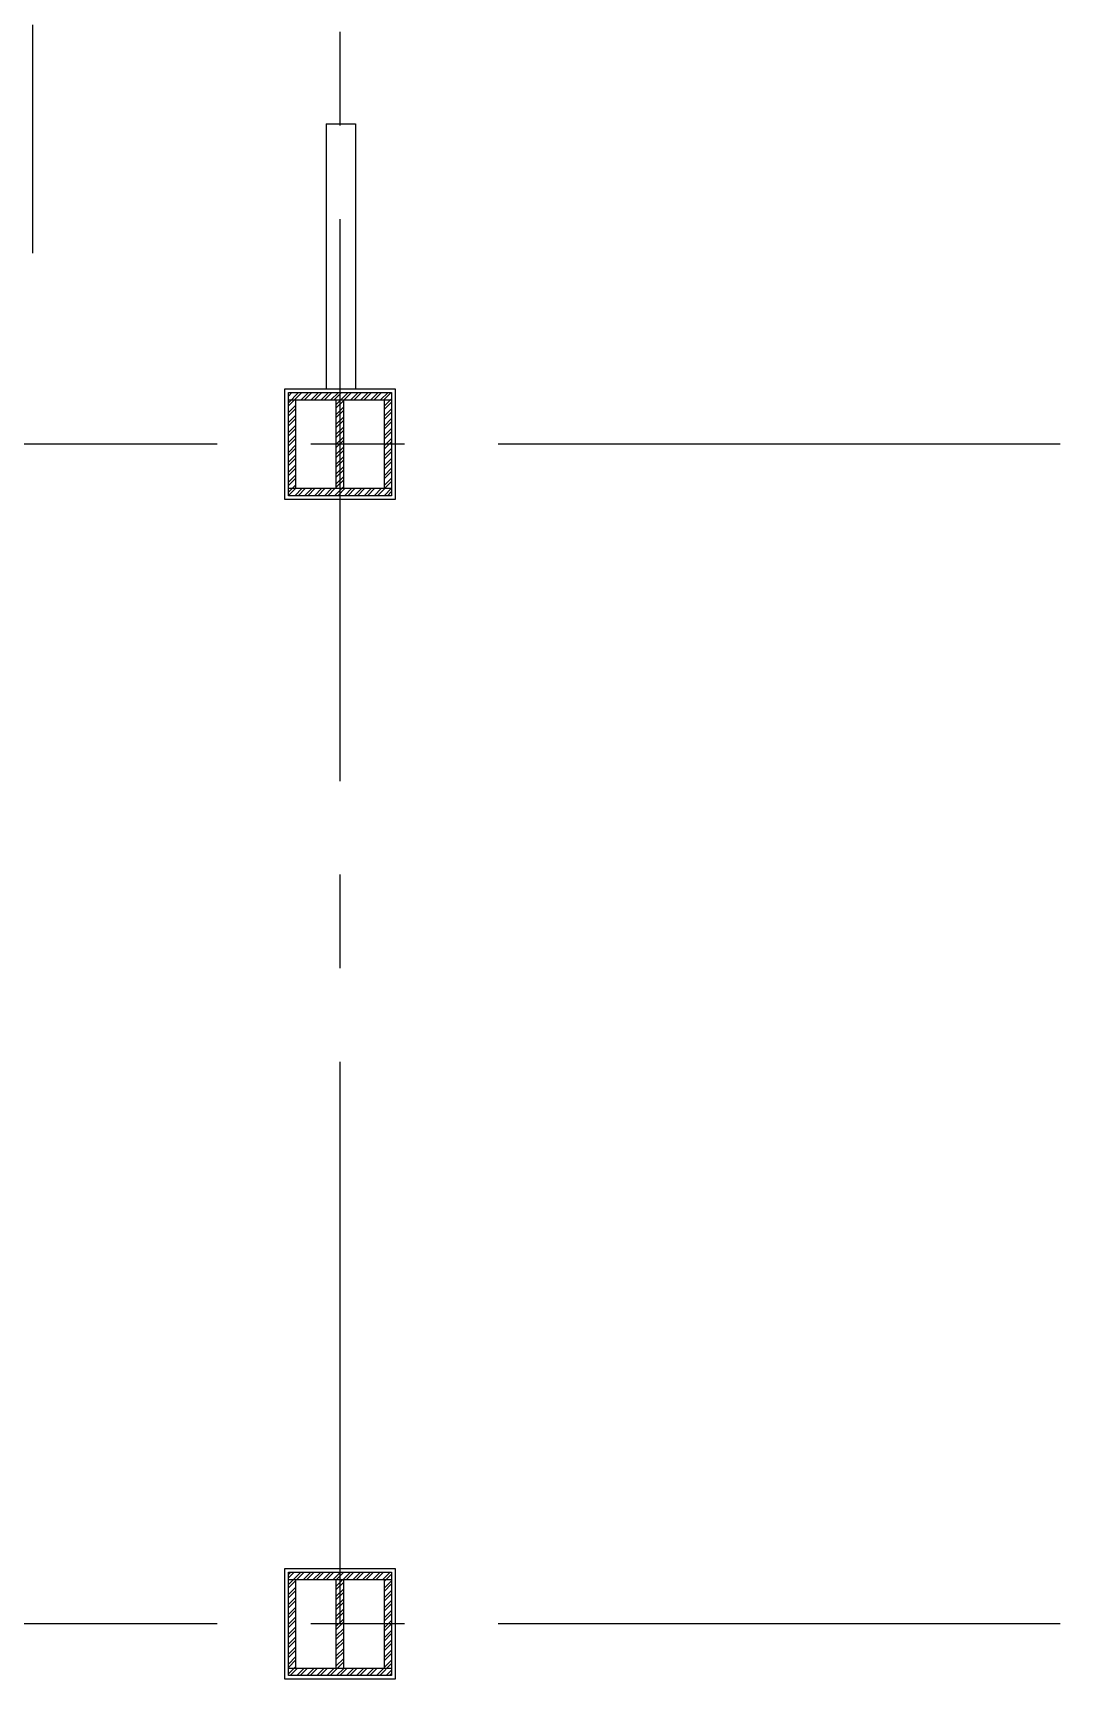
# Model space of a CAD drawing. Header units: millimetres. Extents: x 2148 to 2681, y 758 to 986.
# Drawn here: x 2396.88 to 2403.85, y 867.14 to 878.31 of the extents above; entities that cross this region are included whole.
import ezdxf

# ---------------------------------------------------------------- set-up
doc = ezdxf.new("R2010")
doc.units = ezdxf.units.MM
doc.linetypes.add('CENTER2', pattern=[28.575, 19.05, -3.175, 3.175, -3.175])
for name, color, linetype in [('A-Hatch', 253, 'Continuous'), ('A-Wall', 4, 'Continuous'), ('cladding', 2, 'Continuous'), ('COL-IN', 2, 'Continuous'), ('S_GRID LINES', 252, 'Continuous')]:
    doc.layers.add(name, color=color, linetype=linetype)
pattern_1 = [(45, (99.80573, 3e-13), (-0.0336759605, 0.0336759605), []), (45, (99.82818, 3e-13), (-0.0336759605, 0.0336759605), [])]

msp = doc.modelspace()

# ---------------------------------------------------------------- hatches: boundary and pattern name
at = {"layer": 'A-Hatch'}
h = msp.add_hatch(dxfattribs=at)
h.set_pattern_fill('ANSI32', color=256, scale=0.005, style=0)
h.set_pattern_definition(pattern_1)
h.paths.add_polyline_path([(2398.9662912, 875.868508), (2398.6162912, 875.868508), (2398.6162912, 875.818508), (2398.9662912, 875.818508)])
h.paths.add_polyline_path([(2399.3162912, 875.868508), (2398.9662912, 875.868508), (2398.9662912, 875.818508), (2399.3162912, 875.818508)])
h.paths.add_polyline_path([(2399.3162912, 875.818508), (2399.2662912, 875.818508), (2399.2662912, 875.518508), (2399.3162912, 875.518508)])
h.paths.add_polyline_path([(2399.3162912, 875.518508), (2399.2662912, 875.518508), (2399.2662912, 875.218508), (2399.3162912, 875.218508)])
h.paths.add_polyline_path([(2399.3162912, 875.218508), (2398.9662912, 875.218508), (2398.9662912, 875.168508), (2399.3162912, 875.168508)])
h.paths.add_polyline_path([(2398.9912912, 875.518508), (2398.9662912, 875.518508), (2398.9662912, 875.218508), (2398.9912912, 875.218508)])
h.paths.add_polyline_path([(2398.9662912, 875.518508), (2398.9412912, 875.518508), (2398.9412912, 875.218508), (2398.9662912, 875.218508)])
h.paths.add_polyline_path([(2398.9662912, 875.818508), (2398.9412912, 875.818508), (2398.9412912, 875.518508), (2398.9662912, 875.518508)])
h.paths.add_polyline_path([(2398.9912912, 875.818508), (2398.9662912, 875.818508), (2398.9662912, 875.518508), (2398.9912912, 875.518508)])
h.paths.add_polyline_path([(2398.6662912, 875.818508), (2398.6162912, 875.818508), (2398.6162912, 875.518508), (2398.6662912, 875.518508)])
h.paths.add_polyline_path([(2398.6662912, 875.518508), (2398.6162912, 875.518508), (2398.6162912, 875.218508), (2398.6662912, 875.218508)])
h.paths.add_polyline_path([(2398.9662912, 875.218508), (2398.6162912, 875.218508), (2398.6162912, 875.168508), (2398.9662912, 875.168508)])
h = msp.add_hatch(dxfattribs=at)
h.set_pattern_fill('ANSI32', color=256, scale=0.005, style=0)
h.set_pattern_definition(pattern_1)
h.paths.add_polyline_path([(2399.3162912, 867.868508), (2398.9662912, 867.868508), (2398.9662912, 867.818508), (2399.3162912, 867.818508)])
h.paths.add_polyline_path([(2398.9662912, 867.868508), (2398.6162912, 867.868508), (2398.6162912, 867.818508), (2398.9662912, 867.818508)])
h.paths.add_polyline_path([(2398.6662912, 867.818508), (2398.6162912, 867.818508), (2398.6162912, 867.518508), (2398.6662912, 867.518508)])
h.paths.add_polyline_path([(2398.6662912, 867.518508), (2398.6162912, 867.518508), (2398.6162912, 867.218508), (2398.6662912, 867.218508)])
h.paths.add_polyline_path([(2398.9662912, 867.818508), (2398.9412912, 867.818508), (2398.9412912, 867.518508), (2398.9662912, 867.518508)])
h.paths.add_polyline_path([(2398.9912912, 867.818508), (2398.9662912, 867.818508), (2398.9662912, 867.518508), (2398.9912912, 867.518508)])
h.paths.add_polyline_path([(2398.9912912, 867.518508), (2398.9412912, 867.518508), (2398.9412912, 867.218508), (2398.9912912, 867.218508)])
h.paths.add_polyline_path([(2399.3162912, 867.218508), (2398.6162912, 867.218508), (2398.6162912, 867.168508), (2399.3162912, 867.168508)])
h.paths.add_polyline_path([(2399.3162912, 867.518508), (2399.2662912, 867.518508), (2399.2662912, 867.218508), (2399.3162912, 867.218508)])
h.paths.add_polyline_path([(2399.3162912, 867.818508), (2399.2662912, 867.818508), (2399.2662912, 867.518508), (2399.3162912, 867.518508)])

# ---------------------------------------------------------------- linework, layer by layer
at = {"layer": 'A-Wall', "ltscale": 10}
for p, q in [((2396.8843476, 876.8134556, 0), (2396.8843476, 878.3622067, 0)), ((2398.8722495, 877.6890485), (2398.8722495, 875.893508)), ((2398.8722495, 877.6890485), (2399.0722544, 877.6890485)), ((2399.0722544, 877.6890485), (2399.0722544, 875.893508))]:
    msp.add_line(p, q, dxfattribs=at)
at = {"layer": 'cladding', "elevation": 0}
for points in [[(2398.5912912, 875.893508), (2399.3412912, 875.893508), (2399.3412912, 875.143508), (2398.5912912, 875.143508)], [(2398.5912912, 867.893508), (2399.3412912, 867.893508), (2399.3412912, 867.143508), (2398.5912912, 867.143508)]]:
    msp.add_lwpolyline(points, close=True, dxfattribs=at)
at = {"layer": 'COL-IN'}
for p, q in [((2398.6162912, 875.868508, 0), (2399.3162912, 875.868508, 0)), ((2398.6162912, 875.168508, 0), (2398.6162912, 875.868508, 0)), ((2399.3162912, 875.868508, 0), (2399.3162912, 875.168508, 0)), ((2398.6162912, 875.818508, 0), (2399.3162912, 875.818508, 0)), ((2398.6662912, 875.218508, 0), (2398.6662912, 875.818508, 0)), ((2398.9412912, 875.218508, 0), (2398.9412912, 875.818508, 0)), ((2398.9912912, 875.218508, 0), (2398.9912912, 875.818508, 0)), ((2399.2662912, 875.818508, 0), (2399.2662912, 875.218508, 0)), ((2398.6162912, 875.218508, 0), (2399.3162912, 875.218508, 0)), ((2399.3162912, 875.168508, 0), (2398.6162912, 875.168508, 0)), ((2398.6162912, 867.868508, 0), (2399.3162912, 867.868508, 0)), ((2398.6162912, 867.168508, 0), (2398.6162912, 867.868508, 0)), ((2399.3162912, 867.868508, 0), (2399.3162912, 867.168508, 0)), ((2398.6162912, 867.818508, 0), (2399.3162912, 867.818508, 0)), ((2398.6662912, 867.218508, 0), (2398.6662912, 867.818508, 0)), ((2398.9412912, 867.218508, 0), (2398.9412912, 867.818508, 0)), ((2398.9912912, 867.218508, 0), (2398.9912912, 867.818508, 0)), ((2399.2662912, 867.818508, 0), (2399.2662912, 867.218508, 0)), ((2398.6162912, 867.218508, 0), (2399.3162912, 867.218508, 0)), ((2399.3162912, 867.168508, 0), (2398.6162912, 867.168508, 0))]:
    msp.add_line(p, q, dxfattribs=at)
at = {"layer": 'S_GRID LINES', "linetype": 'CENTER2', "ltscale": 0.2}
for p, q in [((2398.9662912, 867.518508, 0), (2398.9662912, 903.5418845, 0)), ((2403.8485517, 875.518508, 0), (2382.2811398, 875.518508, 0)), ((2403.8485517, 867.518508, 0), (2382.2811398, 867.518508, 0))]:
    msp.add_line(p, q, dxfattribs=at)

doc.saveas('drawing.dxf')
